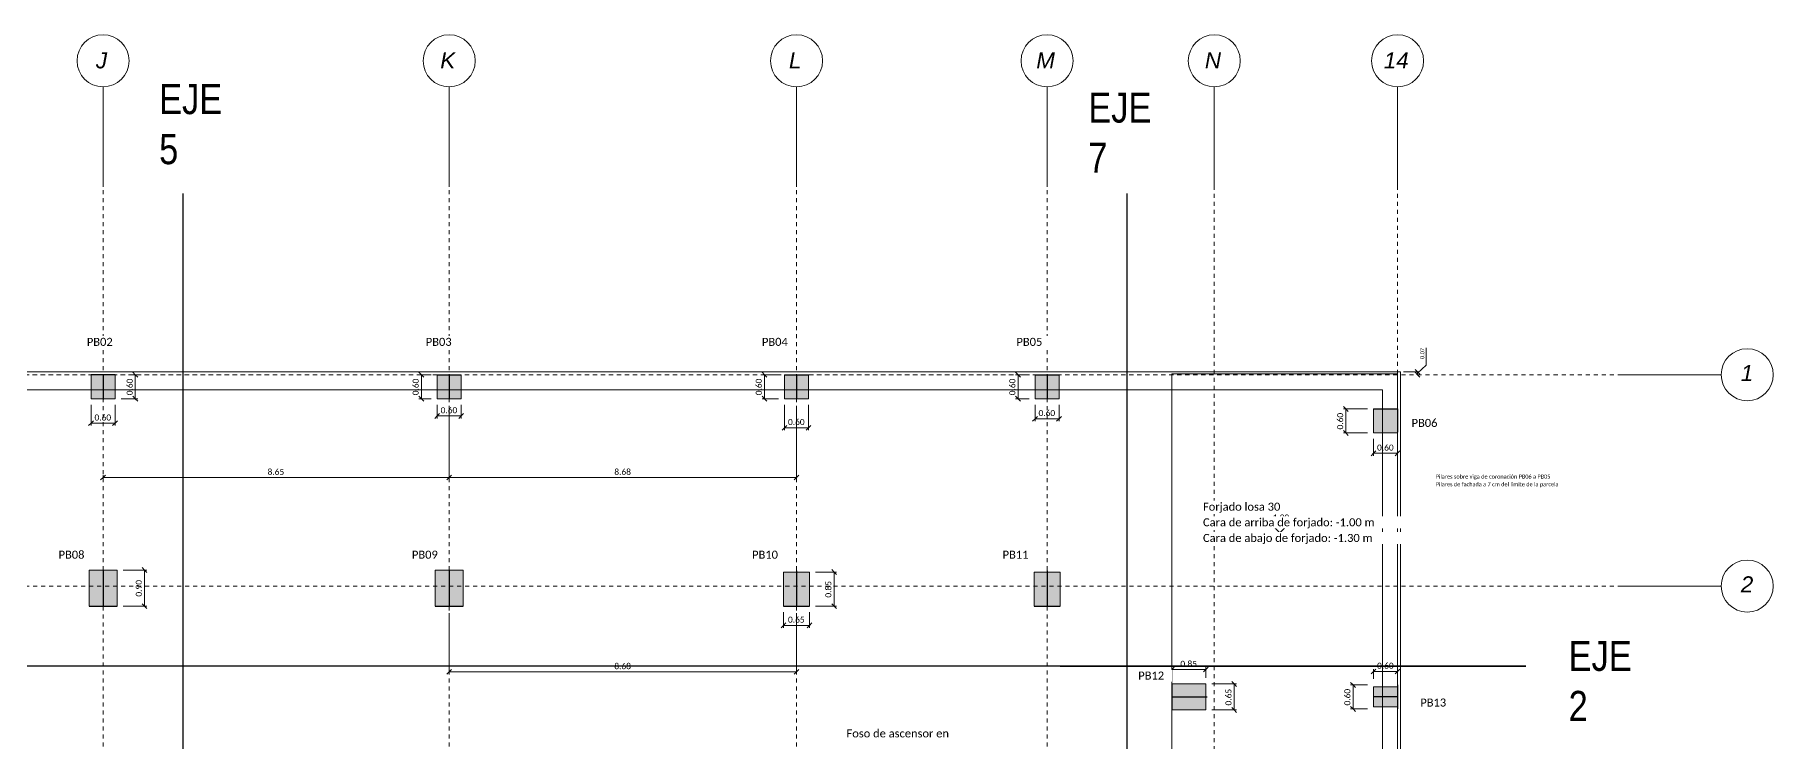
# Model space of a CAD drawing. Header units: millimetres. Extents: x -65 to 53, y -59 to 44.
# Drawn here: x 9.13 to 52.58, y 26.75 to 44.4 of the extents above; entities that cross this region are included whole.
import ezdxf

# ---------------------------------------------------------------- set-up
doc = ezdxf.new("R2010")
doc.units = ezdxf.units.MM
doc.linetypes.add('Trazo general', pattern=[0.001875, 0.00125, -0.000625])
for name, color, linetype, lineweight in [('0-AR-TXT', 7, 'Continuous', 5), ('0-AUX', 7, 'Continuous', 5), ('00-AUX-2', 7, 'Continuous', 5), ('1-AR-PILARES', 7, 'Continuous', 5), ('1-AR-VISTA', 7, 'Continuous', 5), ('CS-COTAS-100', 7, 'Continuous', 5), ('CS-NIVELES', 7, 'Continuous', 5)]:
    doc.layers.add(name, color=color, linetype=linetype, lineweight=lineweight)
for name, color, linetype, lineweight, true_color in [('0-AR-TXT-1', 5, 'Continuous', 5, 0x0000ff), ('0-AR-TXT-2', 1, 'Continuous', 5, 0xff0000), ('00-AUX-3', 7, 'Continuous', 25, 0xff8000), ('00-AUX-5', 5, 'Trazo general', 5, 0x0000ff), ('1-AR-PILARES-1', 7, 'Continuous', 5, 0xc0c0c0), ('CS-COTAS-1', 7, 'Continuous', 5, 0x0080c0), ('CS-COTAS-2', 7, 'Continuous', 5, 0x544282), ('REJILLA-1', 7, 'Continuous', 5, 0x008080), ('REJILLA-2', 7, 'Trazo general', 5, 0x008080)]:
    doc.layers.add(name, color=color, linetype=linetype, lineweight=lineweight, true_color=true_color)
doc.layers.add('EJES DE REPLANTEO', color=30, linetype='Continuous')
doc.styles.add('Arial_I', font='ariali.ttf', dxfattribs={"height": 0.4})
doc.styles.add('Calibri', font='calibri.ttf', dxfattribs={"height": 0.2})
doc.styles.add('Calibri_1', font='calibri.ttf', dxfattribs={"height": 0.15})
doc.styles.add('Calibri_2', font='calibri.ttf', dxfattribs={"height": 0.1})
doc.styles.add('FS_Technic', font='technic_.ttf', dxfattribs={"height": 2.5})
doc.dimstyles.new('AIC_P_Azul', dxfattribs={"dimscale": 0.3048, "dimtxt": 0.117735, "dimasz": 0.393701, "dimexe": 0.098425, "dimexo": 0.262467, "dimgap": 0.032808, "dimtad": 1, "dimrnd": 0.01, "dimzin": 0, "dimdsep": 46, "dimtxsty": 'Calibri_2', "dimblk1": 'OBLIQUE', "dimblk2": 'OBLIQUE', "dimsah": 1, "dimcen": 0.09, "dimazin": 0, "dimtfac": 1, "dimtdec": 4, "dimtix": 1, "dimtmove": 1, "dimatfit": 3, "dimfxl": 1, "dimtvp": 1, "dimtolj": 1, "dimtzin": 0, "dimarcsym": 2})
doc.dimstyles.new('AIC_replanteo', dxfattribs={"dimscale": 0.3048, "dimtxt": 0.176602, "dimasz": 0.393701, "dimexe": 0.19685, "dimexo": 0.492126, "dimgap": 0.032808, "dimtad": 1, "dimrnd": 0.01, "dimzin": 0, "dimdsep": 46, "dimtxsty": 'Calibri_1', "dimblk1": 'OBLIQUE', "dimblk2": 'OBLIQUE', "dimsah": 1, "dimcen": 0.09, "dimazin": 0, "dimtfac": 1, "dimtdec": 4, "dimtix": 1, "dimtmove": 0, "dimatfit": 3, "dimfxl": 1, "dimtvp": 1, "dimtolj": 1, "dimtzin": 0, "dimarcsym": 2})

# ---------------------------------------------------------------- blocks, each defined once
blk = doc.blocks.new('Rejilla - Extremo de rejilla-3554-Semi-sotano - forjado 02- STR')
at = {"layer": '0-AUX'}
blk.add_circle((0, 0), 0.0065, dxfattribs=at)
blk = doc.blocks.new('Cotas de elevación - Cota vertical-26384-Semi-sotano - forjado 02- STR')
at = {"layer": 'CS-NIVELES'}
for p, q in [((0.00247, 0.00247), (-0.00247, 0.00247)), ((-0.00247, 0.00247), (0, 0)), ((0, 0), (0.00247, 0.00247))]:
    blk.add_line(p, q, dxfattribs=at)
blk = doc.blocks.new('DIMBLOCK1-Semi-sotano - forjado 02- STR')
at = {"layer": 'CS-COTAS-100', "color": 142, "true_color": 0x0080c0, "transparency": 16777216}
for p, q in [((43.906, 36.582), (43.906, 36.149)), ((43.906, 36.149), (43.686, 35.943)), ((43.686, 35.978), (43.34, 35.978)), ((43.686, 35.908), (43.681, 35.908)), ((43.686, 35.908), (43.686, 35.978)), ((43.686, 35.978), (43.716, 35.978)), ((43.686, 35.908), (43.716, 35.908))]:
    blk.add_line(p, q, dxfattribs=at)
at = {"layer": 'CS-COTAS-100', "color": 142, "lineweight": 15, "true_color": 0x0080c0, "transparency": 16777216}
for p, q in [((43.686, 35.978), (43.626, 36.038)), ((43.686, 35.908), (43.626, 35.968)), ((43.686, 35.978), (43.746, 35.918)), ((43.686, 35.908), (43.746, 35.848))]:
    blk.add_line(p, q, dxfattribs=at)
at = {"layer": 'CS-COTAS-100', "color": 0, "transparency": 16777216, "insert": (43.757, 36.299), "char_height": 0.1, "width": 0.34047, "attachment_point": 1, "rotation": 90, "line_spacing_factor": 1.158048, "style": 'Calibri_2'}
blk.add_mtext('0.07', dxfattribs=at)
blk = doc.blocks.new('_Oblique')
at = {"color": 0, "linetype": 'ByBlock', "lineweight": -2}
blk.add_line((-0.5, -0.5), (0.5, 0.5), dxfattribs=at)
blk = doc.blocks.new('DIMBLOCK12-Semi-sotano - forjado 02- STR')
at = {"layer": 'CS-COTAS-100', "color": 187, "true_color": 0x544282, "transparency": 16777216}
for p, q in [((11.876, 31.028), (11.34, 31.028)), ((11.876, 30.128), (11.876, 31.028)), ((11.876, 31.028), (11.936, 31.028)), ((11.876, 30.128), (11.34, 30.128)), ((11.876, 30.128), (11.936, 30.128))]:
    blk.add_line(p, q, dxfattribs=at)
at = {"layer": 'CS-COTAS-100', "color": 187, "lineweight": 15, "true_color": 0x544282, "transparency": 16777216}
for p, q in [((11.876, 31.028), (11.816, 31.088)), ((11.876, 31.028), (11.936, 30.968)), ((11.876, 30.128), (11.816, 30.188)), ((11.876, 30.128), (11.936, 30.068))]:
    blk.add_line(p, q, dxfattribs=at)
at = {"layer": 'CS-COTAS-100', "color": 0, "transparency": 16777216, "insert": (11.658, 30.365), "char_height": 0.15, "width": 0.5107, "attachment_point": 1, "rotation": 90, "line_spacing_factor": 1.158048, "style": 'Calibri_1'}
blk.add_mtext('0.90', dxfattribs=at)
blk = doc.blocks.new('DIMBLOCK35-Semi-sotano - forjado 02- STR')
at = {"layer": 'CS-COTAS-100', "color": 187, "true_color": 0x544282, "transparency": 16777216}
for p, q in [((10.54, 34.696), (10.54, 35.158)), ((11.14, 34.696), (11.14, 35.158)), ((10.54, 34.696), (11.14, 34.696)), ((10.54, 34.696), (10.54, 34.636)), ((11.14, 34.696), (11.14, 34.636))]:
    blk.add_line(p, q, dxfattribs=at)
at = {"layer": 'CS-COTAS-100', "color": 187, "lineweight": 15, "true_color": 0x544282, "transparency": 16777216}
for p, q in [((10.54, 34.696), (10.6, 34.756)), ((11.14, 34.696), (11.2, 34.756)), ((10.54, 34.696), (10.48, 34.636)), ((11.14, 34.696), (11.08, 34.636))]:
    blk.add_line(p, q, dxfattribs=at)
at = {"layer": 'CS-COTAS-100', "color": 0, "transparency": 16777216, "insert": (10.627, 34.914), "char_height": 0.15, "width": 0.5107, "attachment_point": 1, "line_spacing_factor": 1.158048, "style": 'Calibri_1'}
blk.add_mtext('0.60', dxfattribs=at)
blk = doc.blocks.new('DIMBLOCK36-Semi-sotano - forjado 02- STR')
at = {"layer": 'CS-COTAS-100', "color": 187, "true_color": 0x544282, "transparency": 16777216}
for p, q in [((11.647, 35.908), (11.582, 35.908)), ((11.647, 35.908), (11.647, 35.308)), ((11.647, 35.908), (11.707, 35.908)), ((11.647, 35.308), (11.29, 35.308)), ((11.647, 35.308), (11.707, 35.308))]:
    blk.add_line(p, q, dxfattribs=at)
at = {"layer": 'CS-COTAS-100', "color": 187, "lineweight": 15, "true_color": 0x544282, "transparency": 16777216}
for p, q in [((11.647, 35.908), (11.587, 35.968)), ((11.647, 35.908), (11.707, 35.848)), ((11.647, 35.308), (11.587, 35.368)), ((11.647, 35.308), (11.707, 35.248))]:
    blk.add_line(p, q, dxfattribs=at)
at = {"layer": 'CS-COTAS-100', "color": 0, "transparency": 16777216, "insert": (11.43, 35.395), "char_height": 0.15, "width": 0.5107, "attachment_point": 1, "rotation": 90, "line_spacing_factor": 1.158048, "style": 'Calibri_1'}
blk.add_mtext('0.60', dxfattribs=at)
blk = doc.blocks.new('DIMBLOCK37-Semi-sotano - forjado 02- STR')
at = {"layer": 'CS-COTAS-100', "color": 187, "lineweight": 15, "true_color": 0x544282, "transparency": 16777216}
for p, q in [((18.794, 35.908), (18.734, 35.968)), ((18.794, 35.908), (18.854, 35.848)), ((18.794, 35.308), (18.734, 35.368)), ((18.794, 35.308), (18.854, 35.248))]:
    blk.add_line(p, q, dxfattribs=at)
at = {"layer": 'CS-COTAS-100', "color": 187, "true_color": 0x544282, "transparency": 16777216}
for p, q in [((18.794, 35.908), (18.734, 35.908)), ((18.794, 35.908), (18.794, 35.308)), ((18.794, 35.908), (19.04, 35.908)), ((18.794, 35.308), (18.734, 35.308)), ((18.794, 35.308), (19.04, 35.308))]:
    blk.add_line(p, q, dxfattribs=at)
at = {"layer": 'CS-COTAS-100', "color": 0, "transparency": 16777216, "insert": (18.576, 35.395), "char_height": 0.15, "width": 0.5107, "attachment_point": 1, "rotation": 90, "line_spacing_factor": 1.158048, "style": 'Calibri_1'}
blk.add_mtext('0.60', dxfattribs=at)
blk = doc.blocks.new('DIMBLOCK38-Semi-sotano - forjado 02- STR')
at = {"layer": 'CS-COTAS-100', "color": 187, "lineweight": 15, "true_color": 0x544282, "transparency": 16777216}
for p, q in [((19.19, 34.878), (19.13, 34.818)), ((19.19, 34.878), (19.25, 34.938)), ((19.79, 34.878), (19.73, 34.818)), ((19.79, 34.878), (19.85, 34.938))]:
    blk.add_line(p, q, dxfattribs=at)
at = {"layer": 'CS-COTAS-100', "color": 187, "true_color": 0x544282, "transparency": 16777216}
for p, q in [((19.19, 34.878), (19.19, 35.158)), ((19.19, 34.878), (19.79, 34.878)), ((19.19, 34.878), (19.19, 34.818)), ((19.79, 34.878), (19.79, 35.158)), ((19.79, 34.878), (19.79, 34.818))]:
    blk.add_line(p, q, dxfattribs=at)
at = {"layer": 'CS-COTAS-100', "color": 0, "transparency": 16777216, "insert": (19.277, 35.096), "char_height": 0.15, "width": 0.5107, "attachment_point": 1, "line_spacing_factor": 1.158048, "style": 'Calibri_1'}
blk.add_mtext('0.60', dxfattribs=at)
blk = doc.blocks.new('DIMBLOCK39-Semi-sotano - forjado 02- STR')
at = {"layer": 'CS-COTAS-100', "color": 187, "lineweight": 15, "true_color": 0x544282, "transparency": 16777216}
for p, q in [((27.369, 35.908), (27.309, 35.968)), ((27.369, 35.908), (27.429, 35.848)), ((27.369, 35.308), (27.309, 35.368)), ((27.369, 35.308), (27.429, 35.248))]:
    blk.add_line(p, q, dxfattribs=at)
at = {"layer": 'CS-COTAS-100', "color": 187, "true_color": 0x544282, "transparency": 16777216}
for p, q in [((27.369, 35.908), (27.309, 35.908)), ((27.369, 35.908), (27.369, 35.308)), ((27.369, 35.908), (27.72, 35.908)), ((27.369, 35.308), (27.309, 35.308)), ((27.369, 35.308), (27.72, 35.308))]:
    blk.add_line(p, q, dxfattribs=at)
at = {"layer": 'CS-COTAS-100', "color": 0, "transparency": 16777216, "insert": (27.151, 35.395), "char_height": 0.15, "width": 0.5107, "attachment_point": 1, "rotation": 90, "line_spacing_factor": 1.158048, "style": 'Calibri_1'}
blk.add_mtext('0.60', dxfattribs=at)
blk = doc.blocks.new('DIMBLOCK40-Semi-sotano - forjado 02- STR')
at = {"layer": 'CS-COTAS-100', "color": 187, "true_color": 0x544282, "transparency": 16777216}
for p, q in [((27.87, 34.583), (27.87, 35.158)), ((28.47, 34.583), (28.47, 35.158)), ((27.87, 34.583), (28.47, 34.583)), ((27.87, 34.583), (27.87, 34.523)), ((28.47, 34.583), (28.47, 34.523))]:
    blk.add_line(p, q, dxfattribs=at)
at = {"layer": 'CS-COTAS-100', "color": 187, "lineweight": 15, "true_color": 0x544282, "transparency": 16777216}
for p, q in [((27.87, 34.583), (27.81, 34.523)), ((27.87, 34.583), (27.93, 34.643)), ((28.47, 34.583), (28.41, 34.523)), ((28.47, 34.583), (28.53, 34.643))]:
    blk.add_line(p, q, dxfattribs=at)
at = {"layer": 'CS-COTAS-100', "color": 0, "transparency": 16777216, "insert": (27.957, 34.801), "char_height": 0.15, "width": 0.5107, "attachment_point": 1, "line_spacing_factor": 1.158048, "style": 'Calibri_1'}
blk.add_mtext('0.60', dxfattribs=at)
blk = doc.blocks.new('DIMBLOCK41-Semi-sotano - forjado 02- STR')
at = {"layer": 'CS-COTAS-100', "color": 187, "lineweight": 15, "true_color": 0x544282, "transparency": 16777216}
for p, q in [((34.13, 34.807), (34.07, 34.747)), ((34.13, 34.807), (34.19, 34.867)), ((34.73, 34.807), (34.67, 34.747)), ((34.73, 34.807), (34.79, 34.867))]:
    blk.add_line(p, q, dxfattribs=at)
at = {"layer": 'CS-COTAS-100', "color": 187, "true_color": 0x544282, "transparency": 16777216}
for p, q in [((34.13, 34.807), (34.13, 35.158)), ((34.13, 34.807), (34.73, 34.807)), ((34.13, 34.807), (34.13, 34.747)), ((34.73, 34.807), (34.73, 35.158)), ((34.73, 34.807), (34.73, 34.747))]:
    blk.add_line(p, q, dxfattribs=at)
at = {"layer": 'CS-COTAS-100', "color": 0, "transparency": 16777216, "insert": (34.217, 35.025), "char_height": 0.15, "width": 0.5107, "attachment_point": 1, "line_spacing_factor": 1.158048, "style": 'Calibri_1'}
blk.add_mtext('0.60', dxfattribs=at)
blk = doc.blocks.new('DIMBLOCK42-Semi-sotano - forjado 02- STR')
at = {"layer": 'CS-COTAS-100', "color": 187, "lineweight": 15, "true_color": 0x544282, "transparency": 16777216}
for p, q in [((33.705, 35.908), (33.645, 35.968)), ((33.705, 35.908), (33.765, 35.848)), ((33.705, 35.308), (33.645, 35.368)), ((33.705, 35.308), (33.765, 35.248))]:
    blk.add_line(p, q, dxfattribs=at)
at = {"layer": 'CS-COTAS-100', "color": 187, "true_color": 0x544282, "transparency": 16777216}
for p, q in [((33.705, 35.908), (33.645, 35.908)), ((33.705, 35.308), (33.705, 35.908)), ((33.705, 35.908), (33.98, 35.908)), ((33.705, 35.308), (33.645, 35.308)), ((33.705, 35.308), (33.98, 35.308))]:
    blk.add_line(p, q, dxfattribs=at)
at = {"layer": 'CS-COTAS-100', "color": 0, "transparency": 16777216, "insert": (33.487, 35.395), "char_height": 0.15, "width": 0.5107, "attachment_point": 1, "rotation": 90, "line_spacing_factor": 1.158048, "style": 'Calibri_1'}
blk.add_mtext('0.60', dxfattribs=at)
blk = doc.blocks.new('DIMBLOCK43-Semi-sotano - forjado 02- STR')
at = {"layer": 'CS-COTAS-100', "color": 187, "true_color": 0x544282, "transparency": 16777216}
for p, q in [((27.845, 29.646), (27.845, 29.978)), ((28.495, 29.646), (28.495, 29.978)), ((27.845, 29.646), (28.495, 29.646)), ((27.845, 29.646), (27.845, 29.586)), ((28.495, 29.646), (28.495, 29.586))]:
    blk.add_line(p, q, dxfattribs=at)
at = {"layer": 'CS-COTAS-100', "color": 187, "lineweight": 15, "true_color": 0x544282, "transparency": 16777216}
for p, q in [((27.845, 29.646), (27.785, 29.586)), ((27.845, 29.646), (27.905, 29.706)), ((28.495, 29.646), (28.435, 29.586)), ((28.495, 29.646), (28.555, 29.706))]:
    blk.add_line(p, q, dxfattribs=at)
at = {"layer": 'CS-COTAS-100', "color": 0, "transparency": 16777216, "insert": (27.957, 29.864), "char_height": 0.15, "width": 0.5107, "attachment_point": 1, "line_spacing_factor": 1.158048, "style": 'Calibri_1'}
blk.add_mtext('0.65', dxfattribs=at)
blk = doc.blocks.new('DIMBLOCK44-Semi-sotano - forjado 02- STR')
at = {"layer": 'CS-COTAS-100', "color": 187, "true_color": 0x544282, "transparency": 16777216}
for p, q in [((19.49, 33.338), (19.49, 35.128)), ((10.84, 33.338), (10.84, 33.398)), ((10.84, 33.338), (19.49, 33.338)), ((10.84, 33.338), (10.84, 33.273)), ((19.49, 33.338), (19.49, 33.278))]:
    blk.add_line(p, q, dxfattribs=at)
at = {"layer": 'CS-COTAS-100', "color": 187, "lineweight": 15, "true_color": 0x544282, "transparency": 16777216}
for p, q in [((10.84, 33.338), (10.78, 33.278)), ((10.84, 33.338), (10.9, 33.398)), ((19.49, 33.338), (19.43, 33.278)), ((19.49, 33.338), (19.55, 33.398))]:
    blk.add_line(p, q, dxfattribs=at)
at = {"layer": 'CS-COTAS-100', "color": 0, "transparency": 16777216, "insert": (14.952, 33.556), "char_height": 0.15, "width": 0.5107, "attachment_point": 1, "line_spacing_factor": 1.158048, "style": 'Calibri_1'}
blk.add_mtext('8.65', dxfattribs=at)
blk = doc.blocks.new('DIMBLOCK45-Semi-sotano - forjado 02- STR')
at = {"layer": 'CS-COTAS-100', "color": 187, "true_color": 0x544282, "transparency": 16777216}
for p, q in [((19.49, 33.338), (19.49, 35.128)), ((28.17, 33.338), (28.17, 35.128)), ((19.49, 33.338), (28.17, 33.338)), ((19.49, 33.338), (19.49, 33.278)), ((28.17, 33.338), (28.17, 33.278))]:
    blk.add_line(p, q, dxfattribs=at)
at = {"layer": 'CS-COTAS-100', "color": 187, "lineweight": 15, "true_color": 0x544282, "transparency": 16777216}
for p, q in [((19.49, 33.338), (19.43, 33.278)), ((19.49, 33.338), (19.55, 33.398)), ((28.17, 33.338), (28.11, 33.278)), ((28.17, 33.338), (28.23, 33.398))]:
    blk.add_line(p, q, dxfattribs=at)
at = {"layer": 'CS-COTAS-100', "color": 0, "transparency": 16777216, "insert": (23.617, 33.556), "char_height": 0.15, "width": 0.5107, "attachment_point": 1, "line_spacing_factor": 1.158048, "style": 'Calibri_1'}
blk.add_mtext('8.68', dxfattribs=at)
blk = doc.blocks.new('DIMBLOCK46-Semi-sotano - forjado 02- STR')
at = {"layer": 'CS-COTAS-100', "color": 187, "true_color": 0x544282, "transparency": 16777216}
for p, q in [((19.49, 28.484), (19.49, 29.948)), ((28.17, 28.484), (28.17, 29.948)), ((19.49, 28.484), (28.17, 28.484)), ((19.49, 28.484), (19.49, 28.424)), ((28.17, 28.484), (28.17, 28.424))]:
    blk.add_line(p, q, dxfattribs=at)
at = {"layer": 'CS-COTAS-100', "color": 187, "lineweight": 15, "true_color": 0x544282, "transparency": 16777216}
for p, q in [((19.49, 28.484), (19.43, 28.424)), ((19.49, 28.484), (19.55, 28.544)), ((28.17, 28.484), (28.11, 28.424)), ((28.17, 28.484), (28.23, 28.544))]:
    blk.add_line(p, q, dxfattribs=at)
at = {"layer": 'CS-COTAS-100', "color": 0, "transparency": 16777216, "insert": (23.617, 28.702), "char_height": 0.15, "width": 0.5107, "attachment_point": 1, "line_spacing_factor": 1.158048, "style": 'Calibri_1'}
blk.add_mtext('8.68', dxfattribs=at)
blk = doc.blocks.new('DIMBLOCK47-Semi-sotano - forjado 02- STR')
at = {"layer": 'CS-COTAS-100', "color": 187, "true_color": 0x544282, "transparency": 16777216}
for p, q in [((29.108, 30.978), (28.645, 30.978)), ((29.108, 30.128), (29.108, 30.978)), ((29.108, 30.978), (29.168, 30.978)), ((29.108, 30.128), (28.645, 30.128)), ((29.108, 30.128), (29.168, 30.128))]:
    blk.add_line(p, q, dxfattribs=at)
at = {"layer": 'CS-COTAS-100', "color": 187, "lineweight": 15, "true_color": 0x544282, "transparency": 16777216}
for p, q in [((29.108, 30.978), (29.048, 31.038)), ((29.108, 30.978), (29.168, 30.918)), ((29.108, 30.128), (29.048, 30.188)), ((29.108, 30.128), (29.168, 30.068))]:
    blk.add_line(p, q, dxfattribs=at)
at = {"layer": 'CS-COTAS-100', "color": 0, "transparency": 16777216, "insert": (28.89, 30.34), "char_height": 0.15, "width": 0.5107, "attachment_point": 1, "rotation": 90, "line_spacing_factor": 1.158048, "style": 'Calibri_1'}
blk.add_mtext('0.85', dxfattribs=at)
blk = doc.blocks.new('DIMBLOCK48-Semi-sotano - forjado 02- STR')
at = {"layer": 'CS-COTAS-100', "color": 187, "lineweight": 15, "true_color": 0x544282, "transparency": 16777216}
for p, q in [((41.897, 35.053), (41.837, 35.113)), ((41.897, 35.053), (41.957, 34.993)), ((41.897, 34.453), (41.837, 34.513)), ((41.897, 34.453), (41.957, 34.393))]:
    blk.add_line(p, q, dxfattribs=at)
at = {"layer": 'CS-COTAS-100', "color": 187, "true_color": 0x544282, "transparency": 16777216}
for p, q in [((41.897, 35.053), (41.837, 35.053)), ((41.897, 35.053), (41.897, 34.453)), ((41.897, 35.053), (42.44, 35.053)), ((41.897, 34.453), (41.837, 34.453)), ((41.897, 34.453), (42.44, 34.453))]:
    blk.add_line(p, q, dxfattribs=at)
at = {"layer": 'CS-COTAS-100', "color": 0, "transparency": 16777216, "insert": (41.679, 34.54), "char_height": 0.15, "width": 0.5107, "attachment_point": 1, "rotation": 90, "line_spacing_factor": 1.158048, "style": 'Calibri_1'}
blk.add_mtext('0.60', dxfattribs=at)
blk = doc.blocks.new('DIMBLOCK49-Semi-sotano - forjado 02- STR')
at = {"layer": 'CS-COTAS-100', "color": 187, "lineweight": 15, "true_color": 0x544282, "transparency": 16777216}
for p, q in [((42.59, 33.945), (42.53, 33.885)), ((42.59, 33.945), (42.65, 34.005)), ((43.19, 33.945), (43.13, 33.885)), ((43.19, 33.945), (43.25, 34.005))]:
    blk.add_line(p, q, dxfattribs=at)
at = {"layer": 'CS-COTAS-100', "color": 187, "true_color": 0x544282, "transparency": 16777216}
for p, q in [((42.59, 33.945), (42.59, 34.303)), ((42.59, 33.945), (43.19, 33.945)), ((42.59, 33.945), (42.59, 33.885)), ((43.19, 33.945), (43.19, 34.303)), ((43.19, 33.945), (43.19, 33.885))]:
    blk.add_line(p, q, dxfattribs=at)
at = {"layer": 'CS-COTAS-100', "color": 0, "transparency": 16777216, "insert": (42.677, 34.163), "char_height": 0.15, "width": 0.5107, "attachment_point": 1, "line_spacing_factor": 1.158048, "style": 'Calibri_1'}
blk.add_mtext('0.60', dxfattribs=at)
blk = doc.blocks.new('DIMBLOCK50-Semi-sotano - forjado 02- STR')
at = {"layer": 'CS-COTAS-100', "color": 187, "lineweight": 15, "true_color": 0x544282, "transparency": 16777216}
for p, q in [((42.59, 28.495), (42.53, 28.435)), ((42.59, 28.495), (42.65, 28.555)), ((43.19, 28.495), (43.13, 28.435)), ((43.19, 28.495), (43.25, 28.555))]:
    blk.add_line(p, q, dxfattribs=at)
at = {"layer": 'CS-COTAS-100', "color": 187, "true_color": 0x544282, "transparency": 16777216}
for p, q in [((42.59, 28.495), (42.59, 28.555)), ((42.59, 28.495), (43.19, 28.495)), ((42.59, 28.495), (42.59, 28.308)), ((43.19, 28.495), (43.19, 28.555)), ((43.19, 28.495), (43.19, 28.429))]:
    blk.add_line(p, q, dxfattribs=at)
at = {"layer": 'CS-COTAS-100', "color": 0, "transparency": 16777216, "insert": (42.677, 28.713), "char_height": 0.15, "width": 0.5107, "attachment_point": 1, "rotation": 360, "line_spacing_factor": 1.158048, "style": 'Calibri_1'}
blk.add_mtext('0.60', dxfattribs=at)
blk = doc.blocks.new('DIMBLOCK51-Semi-sotano - forjado 02- STR')
at = {"layer": 'CS-COTAS-100', "color": 187, "lineweight": 15, "true_color": 0x544282, "transparency": 16777216}
for p, q in [((42.077, 28.158), (42.017, 28.218)), ((42.077, 28.158), (42.137, 28.098)), ((42.077, 27.558), (42.017, 27.618)), ((42.077, 27.558), (42.137, 27.498))]:
    blk.add_line(p, q, dxfattribs=at)
at = {"layer": 'CS-COTAS-100', "color": 187, "true_color": 0x544282, "transparency": 16777216}
for p, q in [((42.077, 28.158), (42.017, 28.158)), ((42.077, 28.158), (42.077, 27.558)), ((42.077, 28.158), (42.44, 28.158)), ((42.077, 27.558), (42.017, 27.558)), ((42.077, 27.558), (42.44, 27.558))]:
    blk.add_line(p, q, dxfattribs=at)
at = {"layer": 'CS-COTAS-100', "color": 0, "transparency": 16777216, "insert": (41.859, 27.645), "char_height": 0.15, "width": 0.5107, "attachment_point": 1, "rotation": 90, "line_spacing_factor": 1.158048, "style": 'Calibri_1'}
blk.add_mtext('0.60', dxfattribs=at)
blk = doc.blocks.new('DIMBLOCK93-Semi-sotano - forjado 02- STR')
at = {"layer": 'CS-COTAS-100', "color": 187, "lineweight": 15, "true_color": 0x544282, "transparency": 16777216}
for p, q in [((37.55, 28.542), (37.49, 28.482)), ((37.55, 28.542), (37.61, 28.602)), ((38.4, 28.542), (38.34, 28.482)), ((38.4, 28.542), (38.46, 28.602))]:
    blk.add_line(p, q, dxfattribs=at)
at = {"layer": 'CS-COTAS-100', "color": 187, "true_color": 0x544282, "transparency": 16777216}
for p, q in [((37.55, 28.542), (37.55, 28.602)), ((37.55, 28.542), (38.4, 28.542)), ((37.55, 28.542), (37.55, 28.477)), ((38.4, 28.542), (38.4, 28.602)), ((38.4, 28.542), (38.4, 28.333))]:
    blk.add_line(p, q, dxfattribs=at)
at = {"layer": 'CS-COTAS-100', "color": 0, "transparency": 16777216, "insert": (37.762, 28.76), "char_height": 0.15, "width": 0.5107, "attachment_point": 1, "line_spacing_factor": 1.158048, "style": 'Calibri_1'}
blk.add_mtext('0.85', dxfattribs=at)
blk = doc.blocks.new('DIMBLOCK94-Semi-sotano - forjado 02- STR')
at = {"layer": 'CS-COTAS-100', "color": 187, "lineweight": 15, "true_color": 0x544282, "transparency": 16777216}
for p, q in [((39.106, 28.183), (39.046, 28.243)), ((39.106, 28.183), (39.166, 28.123)), ((39.106, 27.533), (39.046, 27.593)), ((39.106, 27.533), (39.166, 27.473))]:
    blk.add_line(p, q, dxfattribs=at)
at = {"layer": 'CS-COTAS-100', "color": 187, "true_color": 0x544282, "transparency": 16777216}
for p, q in [((39.106, 28.183), (38.55, 28.183)), ((39.106, 27.533), (39.106, 28.183)), ((39.106, 28.183), (39.166, 28.183)), ((39.106, 27.533), (38.55, 27.533)), ((39.106, 27.533), (39.166, 27.533))]:
    blk.add_line(p, q, dxfattribs=at)
at = {"layer": 'CS-COTAS-100', "color": 0, "transparency": 16777216, "insert": (38.888, 27.645), "char_height": 0.15, "width": 0.5107, "attachment_point": 1, "rotation": 90, "line_spacing_factor": 1.158048, "style": 'Calibri_1'}
blk.add_mtext('0.65', dxfattribs=at)
blk = doc.blocks.new('zw$7473')
at = {"layer": 'EJES DE REPLANTEO'}
for p, q in [((-6.648, -79.782), (-6.648, 15.611)), ((16.942, -26.497), (16.942, 15.611)), ((26.908, 3.8), (-81.327, 3.8)), ((15.267, 3.8), (26.908, 3.8))]:
    blk.add_line(p, q, dxfattribs=at)
at = {"layer": 'EJES DE REPLANTEO', "char_height": 0.75, "attachment_point": 1, "style": 'FS_Technic'}
for s, insert, width in [('EJE 5', (-7.248, 18.34), 0.32984), ('EJE 7', (15.972, 18.128), 0.58017), ('EJE 2', (27.974, 4.431), 0.22677)]:
    blk.add_mtext(s, dxfattribs=dict(at, insert=insert, width=width))

msp = doc.modelspace()

# ---------------------------------------------------------------- hatches: boundary and pattern name
at = {"layer": '1-AR-PILARES-1'}
for points in [[(11.14, 35.308), (11.14, 35.908), (10.54, 35.908), (10.54, 35.308)], [(19.79, 35.308), (19.79, 35.908), (19.19, 35.908), (19.19, 35.308)], [(28.47, 35.308), (28.47, 35.908), (27.87, 35.908), (27.87, 35.308)], [(34.73, 35.308), (34.73, 35.908), (34.13, 35.908), (34.13, 35.308)], [(43.19, 34.453), (43.19, 35.053), (42.59, 35.053), (42.59, 34.453)], [(10.49, 30.128), (11.19, 30.128), (11.19, 31.028), (10.49, 31.028)], [(19.14, 30.128), (19.84, 30.128), (19.84, 31.028), (19.14, 31.028)], [(27.845, 30.128), (28.495, 30.128), (28.495, 30.978), (27.845, 30.978)], [(34.105, 30.128), (34.755, 30.128), (34.755, 30.978), (34.105, 30.978)], [(38.4, 27.533), (38.4, 28.183), (37.55, 28.183), (37.55, 27.533)], [(43.19, 27.608), (43.19, 28.108), (42.59, 28.108), (42.59, 27.608)]]:
    msp.add_hatch(color=256, dxfattribs=at).paths.add_polyline_path(points)

# ---------------------------------------------------------------- linework, layer by layer
at = {"layer": '00-AUX-2'}
for p, q in [((-58.701, 35.978), (43.26, 35.978)), ((43.26, 35.978), (43.26, -52.842)), ((-58.079, 35.528), (42.81, 35.528)), ((42.81, 35.528), (42.81, -52.392))]:
    msp.add_line(p, q, dxfattribs=at)
at = {"layer": '00-AUX-3'}
for p, q in [((11.14, 35.908), (10.54, 35.908)), ((10.84, 35.908), (10.84, 35.288)), ((19.19, 35.908), (19.79, 35.908)), ((19.49, 35.908), (19.49, 35.308)), ((27.87, 35.908), (28.47, 35.908)), ((28.17, 35.908), (28.17, 35.308)), ((34.13, 35.908), (34.73, 35.908)), ((34.43, 35.908), (34.43, 35.308)), ((42.59, 35.053), (43.19, 35.053)), ((43.19, 35.053), (43.19, 34.473)), ((10.84, 31.008), (10.84, 30.128)), ((19.49, 31.008), (19.49, 30.128)), ((28.17, 31.008), (28.17, 30.128)), ((34.43, 31.008), (34.43, 30.128)), ((10.49, 30.128), (11.19, 30.128)), ((19.14, 30.128), (19.84, 30.128)), ((27.845, 30.128), (28.495, 30.128)), ((34.105, 30.128), (34.755, 30.128)), ((37.55, 28.183), (37.55, 27.533)), ((37.55, 27.858), (38.43, 27.858)), ((43.19, 27.858), (42.59, 27.858)), ((43.19, 28.158), (43.19, 27.558))]:
    msp.add_line(p, q, dxfattribs=at)
at = {"layer": '00-AUX-5'}
for p, q in [((-58.721, 35.908), (43.26, 35.908)), ((-58.701, 35.978), (43.26, 35.978)), ((43.19, 35.978), (43.19, -52.842)), ((43.26, 35.978), (43.26, -52.842))]:
    msp.add_line(p, q, dxfattribs=at)
at = {"layer": '1-AR-PILARES'}
for p, q in [((11.14, 35.908), (10.54, 35.908)), ((10.54, 35.908), (10.54, 35.308)), ((11.14, 35.308), (11.14, 35.908)), ((19.19, 35.908), (19.19, 35.308)), ((19.79, 35.908), (19.19, 35.908)), ((19.79, 35.308), (19.79, 35.908)), ((27.87, 35.908), (27.87, 35.308)), ((28.47, 35.908), (27.87, 35.908)), ((28.47, 35.308), (28.47, 35.908)), ((34.13, 35.908), (34.13, 35.308)), ((34.73, 35.908), (34.13, 35.908)), ((34.73, 35.308), (34.73, 35.908)), ((10.54, 35.308), (11.14, 35.308)), ((19.19, 35.308), (19.79, 35.308)), ((27.87, 35.308), (28.47, 35.308)), ((34.13, 35.308), (34.73, 35.308)), ((42.59, 35.053), (42.59, 34.453)), ((43.19, 35.053), (42.59, 35.053)), ((43.19, 34.453), (43.19, 35.053)), ((42.59, 34.453), (43.19, 34.453)), ((11.19, 31.028), (10.49, 31.028)), ((10.49, 31.028), (10.49, 30.128)), ((11.19, 30.128), (11.19, 31.028)), ((19.84, 31.028), (19.14, 31.028)), ((19.14, 31.028), (19.14, 30.128)), ((19.84, 30.128), (19.84, 31.028)), ((28.495, 30.978), (27.845, 30.978)), ((27.845, 30.978), (27.845, 30.128)), ((28.495, 30.128), (28.495, 30.978)), ((34.755, 30.978), (34.105, 30.978)), ((34.105, 30.978), (34.105, 30.128)), ((34.755, 30.128), (34.755, 30.978)), ((10.49, 30.128), (11.19, 30.128)), ((19.14, 30.128), (19.84, 30.128)), ((27.845, 30.128), (28.495, 30.128)), ((34.105, 30.128), (34.755, 30.128)), ((38.4, 28.183), (37.55, 28.183)), ((37.55, 28.183), (37.55, 27.533)), ((38.4, 27.533), (38.4, 28.183)), ((42.59, 28.108), (42.59, 27.608)), ((43.19, 28.108), (42.59, 28.108)), ((43.19, 27.608), (43.19, 28.108)), ((37.55, 27.533), (38.4, 27.533)), ((42.59, 27.608), (43.19, 27.608))]:
    msp.add_line(p, q, dxfattribs=at)
at = {"layer": '1-AR-VISTA'}
for p, q in [((43.19, 35.928), (37.55, 35.928)), ((37.55, 35.928), (37.55, 28.183)), ((43.19, 35.053), (43.19, 35.928)), ((43.19, 28.108), (43.19, 34.453)), ((37.55, 27.533), (37.55, 24.328)), ((43.19, 24.148), (43.19, 27.608))]:
    msp.add_line(p, q, dxfattribs=at)
at = {"layer": 'REJILLA-1'}
for p, q in [((10.84, 40.6), (10.84, 43.1)), ((19.49, 40.6), (19.49, 43.1)), ((28.17, 40.6), (28.17, 43.1)), ((34.43, 40.6), (34.43, 43.1)), ((38.61, 40.6), (38.61, 43.1)), ((43.19, 40.6), (43.19, 43.1)), ((48.777, 35.908), (51.277, 35.908)), ((48.777, 30.628), (51.277, 30.628))]:
    msp.add_line(p, q, dxfattribs=at)
at = {"layer": 'REJILLA-2'}
for p, q in [((10.84, -55.779), (10.84, 40.6)), ((19.49, -55.779), (19.49, 40.6)), ((28.17, -55.779), (28.17, 40.6)), ((34.43, -55.779), (34.43, 40.6)), ((38.61, -55.472), (38.61, 40.6)), ((43.19, -55.472), (43.19, 40.6)), ((-61.71, 35.908), (48.777, 35.908)), ((-61.71, 30.628), (48.777, 30.628))]:
    msp.add_line(p, q, dxfattribs=at)

# ---------------------------------------------------------------- block references
at = {"layer": '0-AUX', "xscale": 99.99999999999993, "yscale": 99.99999999999993, "zscale": 99.99999999999993}
for p in [(10.84, 43.75), (19.49, 43.75), (28.17, 43.75), (34.43, 43.75), (38.61, 43.75), (43.19, 43.75)]:
    msp.add_blockref('Rejilla - Extremo de rejilla-3554-Semi-sotano - forjado 02- STR', p, dxfattribs=at)
at = {"layer": '0-AUX', "xscale": 99.99999999999993, "yscale": 99.99999999999993, "zscale": 99.99999999999993, "rotation": 269.9999999999994}
for p in [(51.927, 35.908), (51.927, 30.628)]:
    msp.add_blockref('Rejilla - Extremo de rejilla-3554-Semi-sotano - forjado 02- STR', p, dxfattribs=at)
at = {"layer": 'CS-NIVELES', "xscale": 99.99999999999993, "yscale": 99.99999999999993, "zscale": 99.99999999999993}
msp.add_blockref('Cotas de elevación - Cota vertical-26384-Semi-sotano - forjado 02- STR', (40.244, 31.958), dxfattribs=at)

# ---------------------------------------------------------------- texts
at = {"layer": '0-AR-TXT', "insert": (44.143, 33.413), "char_height": 0.1, "width": 3.53544, "attachment_point": 1, "style": 'Calibri_2', "bg_fill": 3, "box_fill_scale": 1.25, "bg_fill_color": 256, "bg_fill_true_color": 13158600, "bg_fill_transparency": 0}
msp.add_mtext('Pilares sobre viga de coronación PB06 a PB05', dxfattribs=at)
at = {"layer": '0-AR-TXT-1', "char_height": 0.2, "width": 0.79367, "attachment_point": 1, "style": 'Calibri', "bg_fill": 3, "box_fill_scale": 1.25, "bg_fill_color": 256, "bg_fill_true_color": 13158600, "bg_fill_transparency": 0}
for s, insert in [('PB06', (43.539, 34.804)), ('PB08', (9.729, 31.512)), ('PB10', (27.059, 31.512)), ('PB11', (33.319, 31.512)), ('PB13', (43.757, 27.818))]:
    msp.add_mtext(s, dxfattribs=dict(at, insert=insert))
at = {"layer": '0-AR-TXT-2', "insert": (29.419, 27.047), "char_height": 0.2, "width": 3.24683, "attachment_point": 1, "style": 'Calibri', "bg_fill": 3, "box_fill_scale": 1.25, "bg_fill_color": 256, "bg_fill_true_color": 13158600, "bg_fill_transparency": 0}
msp.add_mtext('Foso de ascensor en ', dxfattribs=at)
at = {"layer": 'CS-NIVELES', "insert": (39.998, 32.416), "char_height": 0.15, "width": 0.59123, "attachment_point": 1, "line_spacing_factor": 1.158048, "style": 'Calibri_1'}
msp.add_mtext('-1.00', dxfattribs=at)

# ---------------------------------------------------------------- dimensions: what is measured, and where the dimension line sits
at = {"layer": 'CS-COTAS-1'}
dim = msp.add_linear_dim(base=(43.686, 35.978), p1=(43.601, 35.908), p2=(43.26, 35.978), angle=90, dimstyle='AIC_P_Azul', override={"dimpost": '<>', "dimfxl": 0.348008}, dxfattribs=at)
dim.commit()
dim.dimension.update_dxf_attribs({"geometry": 'DIMBLOCK1-Semi-sotano - forjado 02- STR', "text_midpoint": (43.824, 36.469), "dimtype": 160, "text_rotation": 90})
at = {"layer": 'CS-COTAS-2'}
for base, p1, p2, angle, override, picture, middle in [((11.647, 35.308), (11.732, 35.908), (11.14, 35.308), 90, {"dimpost": '<>', "dimfxl": 0.843017}, 'DIMBLOCK36-Semi-sotano - forjado 02- STR', (11.561, 35.608)), ((18.794, 35.308), (19.19, 35.908), (19.19, 35.308), 90, {"dimpost": '<>', "dimfxl": 0.6}, 'DIMBLOCK37-Semi-sotano - forjado 02- STR', (18.707, 35.608)), ((27.369, 35.308), (27.87, 35.908), (27.87, 35.308), 90, {"dimpost": '<>', "dimfxl": 0.6}, 'DIMBLOCK39-Semi-sotano - forjado 02- STR', (27.282, 35.608)), ((33.705, 35.908), (34.13, 35.308), (34.13, 35.908), 90, {"dimpost": '<>', "dimfxl": 0.6}, 'DIMBLOCK42-Semi-sotano - forjado 02- STR', (33.619, 35.608)), ((41.897, 34.453), (42.59, 35.053), (42.59, 34.453), 90, {"dimpost": '<>', "dimfxl": 0.6}, 'DIMBLOCK48-Semi-sotano - forjado 02- STR', (41.81, 34.753)), ((11.876, 31.028), (11.19, 30.128), (11.19, 31.028), 90, {"dimpost": '<>', "dimfxl": 0.9}, 'DIMBLOCK12-Semi-sotano - forjado 02- STR', (11.789, 30.578)), ((29.108, 30.978), (28.495, 30.128), (28.495, 30.978), 90, {"dimpost": '<>', "dimfxl": 0.85}, 'DIMBLOCK47-Semi-sotano - forjado 02- STR', (29.021, 30.553)), ((43.19, 28.495), (42.59, 28.158), (43.19, 28.579), 360, {"dimpost": '<>', "dimfxl": 0.73325}, 'DIMBLOCK50-Semi-sotano - forjado 02- STR', (42.89, 28.581)), ((39.106, 28.183), (38.4, 27.533), (38.4, 28.183), 90, {"dimpost": '<>', "dimfxl": 0.65}, 'DIMBLOCK94-Semi-sotano - forjado 02- STR', (39.019, 27.858)), ((42.077, 27.558), (42.59, 28.158), (42.59, 27.558), 90, {"dimpost": '<>', "dimfxl": 0.6}, 'DIMBLOCK51-Semi-sotano - forjado 02- STR', (41.99, 27.858))]:
    dim = msp.add_linear_dim(base=base, p1=p1, p2=p2, angle=angle, dimstyle='AIC_replanteo', override=override, dxfattribs=at)
    dim.commit()
    dim.dimension.update_dxf_attribs({"geometry": picture, "text_midpoint": middle})
for base, p1, p2, override, picture, middle in [((11.14, 34.696), (10.54, 35.308), (11.14, 35.308), {"dimpost": '<>', "dimfxl": 0.6}, 'DIMBLOCK35-Semi-sotano - forjado 02- STR', (10.84, 34.783)), ((19.49, 33.338), (10.84, 33.423), (19.49, 35.278), {"dimpost": '<>', "dimfxl": 8.846754}, 'DIMBLOCK44-Semi-sotano - forjado 02- STR', (15.165, 33.425)), ((19.79, 34.878), (19.19, 35.308), (19.79, 35.308), {"dimpost": '<>', "dimfxl": 0.6}, 'DIMBLOCK38-Semi-sotano - forjado 02- STR', (19.49, 34.965)), ((28.17, 33.338), (19.49, 35.278), (28.17, 35.278), {"dimpost": '<>', "dimfxl": 8.68}, 'DIMBLOCK45-Semi-sotano - forjado 02- STR', (23.83, 33.425)), ((28.47, 34.583), (27.87, 35.308), (28.47, 35.308), {"dimpost": '<>', "dimfxl": 0.6}, 'DIMBLOCK40-Semi-sotano - forjado 02- STR', (28.17, 34.67)), ((34.73, 34.807), (34.13, 35.308), (34.73, 35.308), {"dimpost": '<>', "dimfxl": 0.6}, 'DIMBLOCK41-Semi-sotano - forjado 02- STR', (34.43, 34.894)), ((43.19, 33.945), (42.59, 34.453), (43.19, 34.453), {"dimpost": '<>', "dimfxl": 0.6}, 'DIMBLOCK49-Semi-sotano - forjado 02- STR', (42.89, 34.032)), ((28.17, 28.484), (19.49, 30.098), (28.17, 30.098), {"dimpost": '<>', "dimfxl": 8.68}, 'DIMBLOCK46-Semi-sotano - forjado 02- STR', (23.83, 28.571)), ((28.495, 29.646), (27.845, 30.128), (28.495, 30.128), {"dimpost": '<>', "dimfxl": 0.65}, 'DIMBLOCK43-Semi-sotano - forjado 02- STR', (28.17, 29.733)), ((38.4, 28.542), (37.55, 28.627), (38.4, 28.183), {"dimpost": '<>', "dimfxl": 0.958757}, 'DIMBLOCK93-Semi-sotano - forjado 02- STR', (37.975, 28.629))]:
    dim = msp.add_linear_dim(base=base, p1=p1, p2=p2, dimstyle='AIC_replanteo', override=override, dxfattribs=at)
    dim.commit()
    dim.dimension.update_dxf_attribs({"geometry": picture, "text_midpoint": middle})

# ---------------------------------------------------------------- next in the draw order: texts
at = {"layer": '0-AR-TXT', "insert": (44.143, 33.221), "char_height": 0.1, "width": 3.81603, "attachment_point": 1, "style": 'Calibri_2', "bg_fill": 3, "box_fill_scale": 1.25, "bg_fill_color": 256, "bg_fill_true_color": 13158600, "bg_fill_transparency": 0}
msp.add_mtext('Pilares de fachada a 7 cm del limite de la parcela', dxfattribs=at)
at = {"layer": '0-AR-TXT-1', "char_height": 0.2, "width": 0.79367, "attachment_point": 1, "style": 'Calibri', "bg_fill": 3, "box_fill_scale": 1.25, "bg_fill_color": 256, "bg_fill_true_color": 13158600, "bg_fill_transparency": 0}
for s, insert in [('PB02', (10.435, 36.829)), ('PB03', (18.905, 36.829)), ('PB04', (27.305, 36.829)), ('PB05', (33.665, 36.829)), ('PB09', (18.559, 31.512)), ('PB12', (36.709, 28.492))]:
    msp.add_mtext(s, dxfattribs=dict(at, insert=insert))
at = {"layer": '0-AR-TXT-2', "insert": (38.327, 32.711), "char_height": 0.2, "width": 2.37299, "attachment_point": 1, "style": 'Calibri', "bg_fill": 3, "box_fill_scale": 1.25, "bg_fill_color": 256, "bg_fill_true_color": 13158600, "bg_fill_transparency": 0}
msp.add_mtext('Forjado losa 30', dxfattribs=at)
at = {"layer": '0-AUX', "char_height": 0.4, "attachment_point": 1, "style": 'Arial_I', "bg_fill": 3, "box_fill_scale": 1.25, "bg_fill_color": 256, "bg_fill_true_color": 13158600, "bg_fill_transparency": 0}
for s, insert, width in [('\\fArial|b0|i1|c0|p34|;J', (10.664, 43.961), 0.34473), ('\\fArial|b0|i1|c0|p34|;K', (19.267, 43.961), 0.45696), ('\\fArial|b0|i1|c0|p34|;L', (27.98, 43.961), 0.37679), ('\\fArial|b0|i1|c0|p34|;M', (34.161, 43.961), 0.5692), ('\\fArial|b0|i1|c0|p34|;N', (38.374, 43.961), 0.48903), ('14', (42.845, 43.961), 0.75359), ('\\fArial|b0|i1|c0|p34|;1', (51.767, 36.151), 0.37679), ('\\fArial|b0|i1|c0|p34|;2', (51.767, 30.871), 0.37679)]:
    msp.add_mtext(s, dxfattribs=dict(at, insert=insert, width=width))

# ---------------------------------------------------------------- next in the draw order: texts
at = {"layer": '0-AR-TXT-2', "insert": (38.327, 32.321), "char_height": 0.2, "width": 5.37932, "attachment_point": 1, "style": 'Calibri', "bg_fill": 3, "box_fill_scale": 1.25, "bg_fill_color": 256, "bg_fill_true_color": 13158600, "bg_fill_transparency": 0}
msp.add_mtext('Cara de arriba de forjado: -1.00 m ', dxfattribs=at)

# ---------------------------------------------------------------- next in the draw order: texts
at = {"layer": '0-AR-TXT-2', "insert": (38.327, 31.93), "char_height": 0.2, "width": 5.30717, "attachment_point": 1, "style": 'Calibri', "bg_fill": 3, "box_fill_scale": 1.25, "bg_fill_color": 256, "bg_fill_true_color": 13158600, "bg_fill_transparency": 0}
msp.add_mtext('Cara de abajo de forjado: -1.30 m ', dxfattribs=at)

# ---------------------------------------------------------------- next in the draw order: block references
msp.add_blockref('zw$7473', (19.49, 24.828))

doc.saveas('drawing.dxf')
